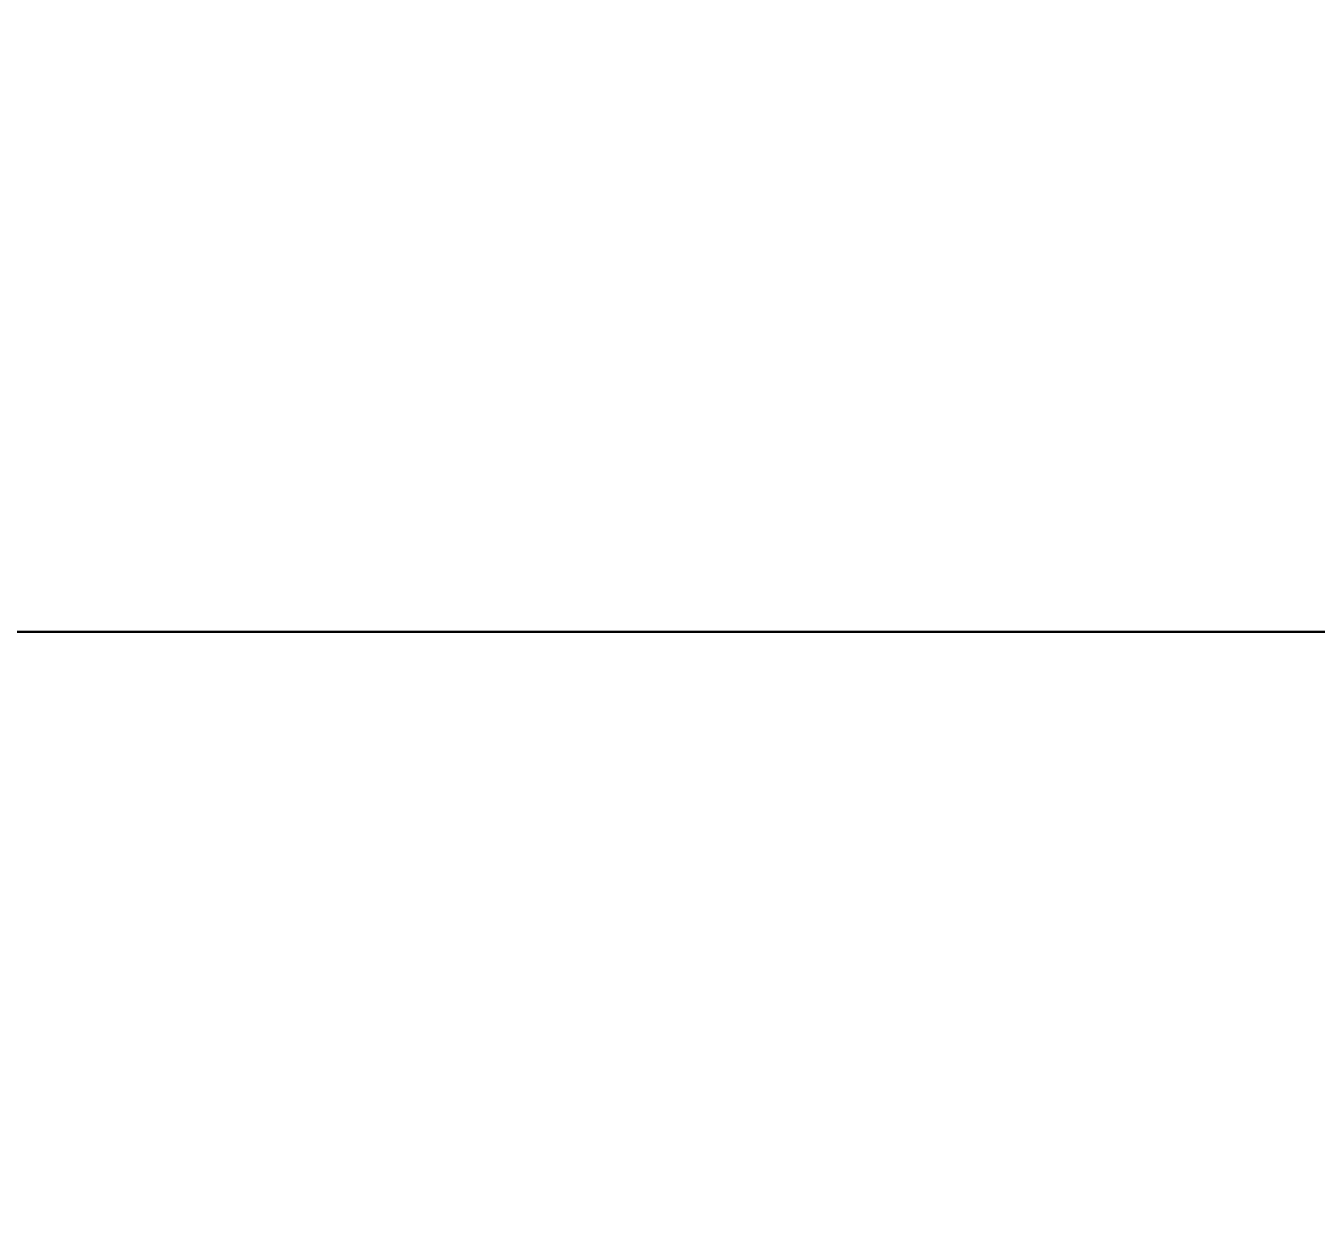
# Model space of a CAD drawing. Header units: millimetres. Extents: x 4538.1 to 4620.9, y 1743.9 to 1794.5.
# Drawn here: x 4546.0987698 to 4546.0988897, y 1770.7019776 to 1770.7020886 of the extents above; entities that cross this region are included whole.
import ezdxf

# ---------------------------------------------------------------- set-up
doc = ezdxf.new("R2010")
doc.units = ezdxf.units.MM
doc.layers.add('BUILT UP', color=1, linetype='Continuous', lineweight=30)
doc.styles.get("Standard").update_dxf_attribs({"font": 'arial.ttf'})
doc.dimstyles.new('ISO-25', dxfattribs={"dimtxt": 0.25, "dimasz": 0.25, "dimexe": 0.25, "dimexo": 0.1, "dimtad": 0, "dimdsep": 46, "dimtxsty": 'Standard', "dimcen": 0.25, "dimadec": 0, "dimazin": 0, "dimtfac": 1, "dimtix": 1, "dimtmove": 0, "dimatfit": 0, "dimfxl": 1, "dimarcsym": 0})

# ---------------------------------------------------------------- blocks, each defined once
blk = doc.blocks.new('*D35')
at = {"color": 0, "lineweight": -2, "ltscale": 0.18, "transparency": 16777216}
for p, q in [((4546.22865857, 1774.30203234), (4545.61644726, 1774.30203234)), ((4545.86644726, 1774.05203234), (4545.86644726, 1773.35443685)), ((4545.86644726, 1770.95203234), (4545.86644726, 1771.64962784)), ((4546.22865857, 1770.70203234), (4545.61644726, 1770.70203234))]:
    blk.add_line(p, q, dxfattribs=at)
at = {"color": 0, "ltscale": 0.18, "transparency": 16777216}
for points in [[(4545.82478059, 1774.05203234), (4545.90811392, 1774.05203234), (4545.86644726, 1774.30203234)], [(4545.82478059, 1770.95203234), (4545.90811392, 1770.95203234), (4545.86644726, 1770.70203234)]]:
    blk.add_solid(points, dxfattribs=at)
at = {"layer": 'Defpoints', "color": 0, "ltscale": 0.18, "transparency": 16777216}
for p in [(4546.32865857, 1774.30203234), (4545.86644726, 1770.70203234), (4546.32865857, 1770.70203234)]:
    blk.add_point(p, dxfattribs=at)
at = {"color": 0, "ltscale": 0.18, "transparency": 16777216, "insert": (4545.86644726, 1772.50203234), "char_height": 0.25, "attachment_point": 5, "rotation": 90}
blk.add_mtext('3.6', dxfattribs=at)
blk = doc.blocks.new('*D51')
at = {"color": 0, "lineweight": -2, "ltscale": 0.18, "transparency": 16777216}
for p, q in [((4546.09865857, 1770.60203234), (4546.09865857, 1769.77676157)), ((4549.90865857, 1770.60203234), (4549.90865857, 1769.77676157)), ((4546.34865857, 1770.02676157), (4547.07818108, 1770.02676157)), ((4549.65865857, 1770.02676157), (4548.92913606, 1770.02676157))]:
    blk.add_line(p, q, dxfattribs=at)
at = {"color": 0, "ltscale": 0.18, "transparency": 16777216}
for points in [[(4546.34865857, 1770.06842824), (4546.34865857, 1769.9850949), (4546.09865857, 1770.02676157)], [(4549.65865857, 1770.06842824), (4549.65865857, 1769.9850949), (4549.90865857, 1770.02676157)]]:
    blk.add_solid(points, dxfattribs=at)
at = {"layer": 'Defpoints', "color": 0, "ltscale": 0.18, "transparency": 16777216}
for p in [(4546.09865857, 1770.70203234), (4549.90865857, 1770.70203234), (4549.90865857, 1770.02676157)]:
    blk.add_point(p, dxfattribs=at)
at = {"color": 0, "ltscale": 0.18, "transparency": 16777216, "insert": (4548.00365857, 1770.02676157), "char_height": 0.25, "attachment_point": 5}
blk.add_mtext('3.81', dxfattribs=at)

msp = doc.modelspace()

# ---------------------------------------------------------------- linework, layer by layer
msp.add_line((4546.09865857, 1770.70203234), (4549.90865857, 1770.70203234))
at = {"layer": 'BUILT UP', "ltscale": 0.18}
msp.add_lwpolyline([(4546.09865857, 1782.90203234), (4549.90865857, 1782.90203234), (4549.90865857, 1770.70203234), (4546.09865857, 1770.70203234), (4546.09865857, 1782.90203234)], dxfattribs=at)

# ---------------------------------------------------------------- dimensions: what is measured, and where the dimension line sits
at = {"ltscale": 0.18}
for p1, p2, distance, picture, middle in [((4546.32865857, 1774.30203234), (4546.32865857, 1770.70203234), -0.46221132, '*D35', (4545.86644726, 1772.50203234)), ((4546.09865857, 1770.70203234), (4549.90865857, 1770.70203234), -0.67527078, '*D51', (4548.00365857, 1770.02676157))]:
    dim = msp.add_aligned_dim(p1=p1, p2=p2, distance=distance, dimstyle='ISO-25', dxfattribs=at)
    dim.commit()
    dim.dimension.update_dxf_attribs({"geometry": picture, "text_midpoint": middle})

doc.saveas('drawing.dxf')
